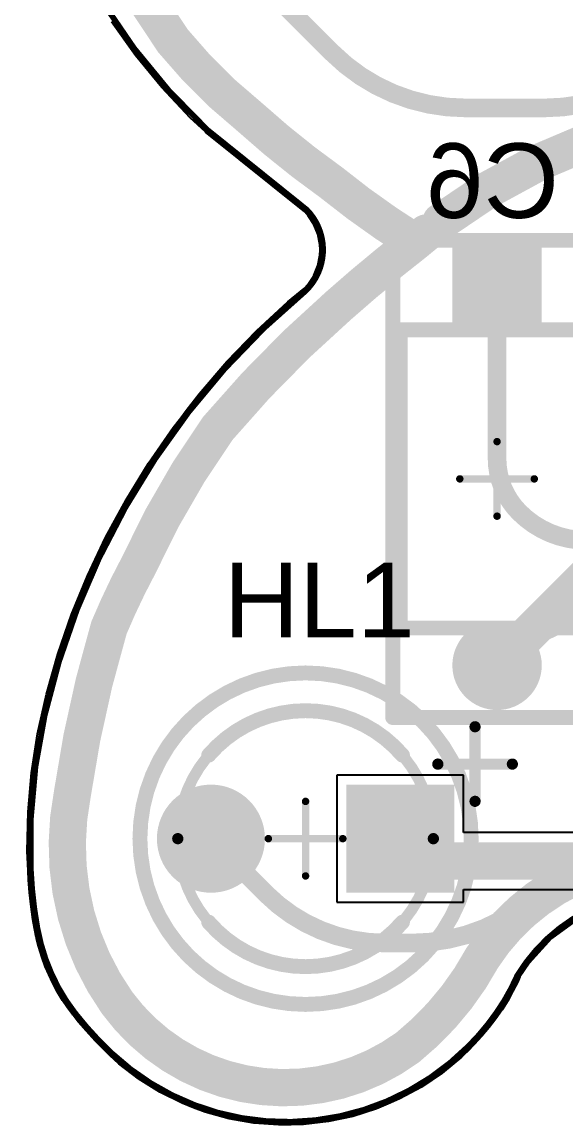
# Model space of a CAD drawing. Header units: inches. Extents: x -26.6 to 26.5, y -26.3 to 21.9.
# Drawn here: x -21.57 to -14.28, y -26.34 to -11.55 of the extents above; entities that cross this region are included whole.
import ezdxf

# ---------------------------------------------------------------- set-up
doc = ezdxf.new("R2010")
doc.units = ezdxf.units.IN
for name, color, linetype in [('Bottom 3D Body', 56, 'Continuous'), ('Bottom Assembly', 56, 'Continuous'), ('Bottom Component Center', 56, 'Continuous'), ('Bottom Courtyard', 56, 'Continuous'), ('Bottom Layer', 5, 'Continuous'), ('Bottom Overlay', 54, 'Continuous'), ('Bottom Solder', 6, 'Continuous'), ('Mechanical 4', 56, 'Continuous'), ('Multi-Layer', 9, 'Continuous'), ('Pad Holes', 156, 'Continuous'), ('Top 3D Body', 56, 'Continuous'), ('Top Component Center', 56, 'Continuous'), ('Top Courtyard', 56, 'Continuous'), ('Top Layer', 1, 'Continuous'), ('Top Overlay', 2, 'Continuous'), ('Top Solder', 216, 'Continuous')]:
    doc.layers.add(name, color=color, linetype=linetype)
doc.styles.add('Arial', font='', dxfattribs={"height": 0.2})
doc.styles.get('Arial').set_extended_font_data('Arial')

# ---------------------------------------------------------------- blocks, each defined once
blk = doc.blocks.new('3___________7')
at = {"layer": 'Bottom Layer'}
blk.add_hatch(color=5, dxfattribs=at).paths.add_polyline_path([(-1.995, 0.726), (-0.545, 0.726), (-0.545, -0.724), (-1.995, -0.724)])
h = blk.add_hatch(color=5, dxfattribs=at)
edge = h.paths.add_edge_path()
edge.add_arc((1.27, 0.001), 0.725, 0, 360)
at = {"layer": 'Bottom Solder'}
blk.add_hatch(color=6, dxfattribs=at).paths.add_polyline_path([(-1.995, 0.726), (-0.545, 0.726), (-0.545, -0.724), (-1.995, -0.724)])
h = blk.add_hatch(color=6, dxfattribs=at)
edge = h.paths.add_edge_path()
edge.add_arc((1.27, 0.001), 0.725, 0, 360)
at = {"layer": 'Multi-Layer'}
blk.add_hatch(color=9, dxfattribs=at).paths.add_polyline_path([(-1.995, 0.726), (-0.545, 0.726), (-0.545, -0.724), (-1.995, -0.724)])
h = blk.add_hatch(color=9, dxfattribs=at)
edge = h.paths.add_edge_path()
edge.add_arc((1.27, 0.001), 0.725, 0, 360)
at = {"layer": 'Pad Holes'}
h = blk.add_hatch(color=7, dxfattribs=at)
edge = h.paths.add_edge_path()
edge.add_arc((-1.27, 0.001), 0.45, 0, 360)
h = blk.add_hatch(color=7, dxfattribs=at)
edge = h.paths.add_edge_path()
edge.add_arc((1.27, 0.001), 0.45, 0, 360)
at = {"layer": 'Top Layer'}
blk.add_hatch(color=1, dxfattribs=at).paths.add_polyline_path([(-1.995, 0.726), (-0.545, 0.726), (-0.545, -0.724), (-1.995, -0.724)])
h = blk.add_hatch(color=1, dxfattribs=at)
edge = h.paths.add_edge_path()
edge.add_arc((1.27, 0.001), 0.725, 0, 360)
at = {"layer": 'Top Solder'}
blk.add_hatch(color=216, dxfattribs=at).paths.add_polyline_path([(-1.995, 0.726), (-0.545, 0.726), (-0.545, -0.724), (-1.995, -0.724)])
h = blk.add_hatch(color=216, dxfattribs=at)
edge = h.paths.add_edge_path()
edge.add_arc((1.27, 0.001), 0.725, 0, 360)
at = {"layer": 'Top 3D Body'}
for points in [[(1.715, 0.001, 0.15, 0.15, 1), (-1.715, 0.001, 0.15, 0.15, 1)], [(-1.753, 0.001, 0.075, 0.075, 1), (-1.677, 0.001, 0.075, 0.075, 1)], [(1.677, 0.001, 0.075, 0.075, 1), (1.753, 0.001, 0.075, 0.075, 1)]]:
    blk.add_lwpolyline(points, format="xyseb", close=True, dxfattribs=at)
at = {"layer": 'Top Component Center'}
for points in [[(0, 0.501, 0.1, 0.1, 0), (0, -0.499, 0.1, 0.1, 0)], [(0.5, 0.001, 0.1, 0.1, 0), (-0.5, 0.001, 0.1, 0.1, 0)]]:
    blk.add_lwpolyline(points, format="xyseb", dxfattribs=at)
for points in [[(-0.025, 0.501, 0.05, 0.05, 1), (0.025, 0.501, 0.05, 0.05, 1)], [(-0.525, 0.001, 0.05, 0.05, 1), (-0.475, 0.001, 0.05, 0.05, 1)], [(0.475, 0.001, 0.05, 0.05, 1), (0.525, 0.001, 0.05, 0.05, 1)], [(-0.025, -0.499, 0.05, 0.05, 1), (0.025, -0.499, 0.05, 0.05, 1)]]:
    blk.add_lwpolyline(points, format="xyseb", close=True, dxfattribs=at)
at = {"layer": 'Top Courtyard'}
for points in [[(-2.223, 0.001, 0.2, 0.2, -1), (2.223, 0.001, 0.2, 0.2, 0)], [(2.223, 0.001, 0.2, 0.2, -1), (-2.223, 0.001, 0.2, 0.2, 0)]]:
    blk.add_lwpolyline(points, format="xyseb", dxfattribs=at)
for points in [[(-2.273, 0.001, 0.1, 0.1, 1), (-2.173, 0.001, 0.1, 0.1, 1)], [(-2.273, 0.001, 0.1, 0.1, 1), (-2.173, 0.001, 0.1, 0.1, 1)], [(2.173, 0.001, 0.1, 0.1, 1), (2.273, 0.001, 0.1, 0.1, 1)], [(2.173, 0.001, 0.1, 0.1, 1), (2.273, 0.001, 0.1, 0.1, 1)]]:
    blk.add_lwpolyline(points, format="xyseb", close=True, dxfattribs=at)
at = {"layer": 'Top Overlay'}
for points in [[(-1.3, 1.121, 0.2, 0.2, -0.458783), (1.3, 1.121, 0.2, 0.2, 0)], [(-2.275, -0.5, 0.15, 0.15, 0), (-2.275, -1.5, 0.15, 0.15, 0)], [(-1.775, -0.999, 0.15, 0.15, 0), (-2.775, -0.999, 0.15, 0.15, 0)], [(1.3, -1.119, 0.2, 0.2, -0.458784), (-1.3, -1.119, 0.2, 0.2, 0)]]:
    blk.add_lwpolyline(points, format="xyseb", dxfattribs=at)
for points in [[(-1.35, 1.121, 0.1, 0.1, 1), (-1.25, 1.121, 0.1, 0.1, 1)], [(1.25, 1.121, 0.1, 0.1, 1), (1.35, 1.121, 0.1, 0.1, 1)], [(-2.312, -0.5, 0.075, 0.075, 1), (-2.237, -0.5, 0.075, 0.075, 1)], [(-2.813, -0.999, 0.075, 0.075, 1), (-2.738, -0.999, 0.075, 0.075, 1)], [(-1.813, -0.999, 0.075, 0.075, 1), (-1.737, -0.999, 0.075, 0.075, 1)], [(-1.35, -1.119, 0.1, 0.1, 1), (-1.25, -1.119, 0.1, 0.1, 1)], [(1.25, -1.119, 0.1, 0.1, 1), (1.35, -1.119, 0.1, 0.1, 1)], [(-2.312, -1.5, 0.075, 0.075, 1), (-2.237, -1.5, 0.075, 0.075, 1)]]:
    blk.add_lwpolyline(points, format="xyseb", close=True, dxfattribs=at)
blk = doc.blocks.new('THT_CAP_B_12')
at = {"layer": 'Bottom Layer'}
blk.add_hatch(color=5, dxfattribs=at).paths.add_polyline_path([(-3.1, 0.6), (-1.9, 0.6), (-1.9, -0.6), (-3.1, -0.6)])
h = blk.add_hatch(color=5, dxfattribs=at)
edge = h.paths.add_edge_path()
edge.add_arc((2.5, 0), 0.6, 0, 360)
at = {"layer": 'Bottom Solder'}
blk.add_hatch(color=6, dxfattribs=at).paths.add_polyline_path([(-3.1, 0.6), (-1.9, 0.6), (-1.9, -0.6), (-3.1, -0.6)])
h = blk.add_hatch(color=6, dxfattribs=at)
edge = h.paths.add_edge_path()
edge.add_arc((2.5, 0), 0.6, 0, 360)
at = {"layer": 'Multi-Layer'}
blk.add_hatch(color=9, dxfattribs=at).paths.add_polyline_path([(-3.1, 0.6), (-1.9, 0.6), (-1.9, -0.6), (-3.1, -0.6)])
h = blk.add_hatch(color=9, dxfattribs=at)
edge = h.paths.add_edge_path()
edge.add_arc((2.5, 0), 0.6, 0, 360)
at = {"layer": 'Pad Holes'}
h = blk.add_hatch(color=7, dxfattribs=at)
edge = h.paths.add_edge_path()
edge.add_arc((-2.5, 0), 0.35, 0, 360)
h = blk.add_hatch(color=7, dxfattribs=at)
edge = h.paths.add_edge_path()
edge.add_arc((2.5, 0), 0.35, 0, 360)
at = {"layer": 'Top Layer'}
blk.add_hatch(color=1, dxfattribs=at).paths.add_polyline_path([(-3.1, 0.6), (-1.9, 0.6), (-1.9, -0.6), (-3.1, -0.6)])
h = blk.add_hatch(color=1, dxfattribs=at)
edge = h.paths.add_edge_path()
edge.add_arc((2.5, 0), 0.6, 0, 360)
at = {"layer": 'Top Solder'}
blk.add_hatch(color=216, dxfattribs=at).paths.add_polyline_path([(-3.1, 0.6), (-1.9, 0.6), (-1.9, -0.6), (-3.1, -0.6)])
h = blk.add_hatch(color=216, dxfattribs=at)
edge = h.paths.add_edge_path()
edge.add_arc((2.5, 0), 0.6, 0, 360)
at = {"layer": 'Bottom 3D Body'}
for points in [[(-2, -1.3, 0.2, 0.2, 0), (-2, 1.3, 0.2, 0.2, 0)], [(2, 1.3, 0.2, 0.2, 0), (-2, 1.3, 0.2, 0.2, 0)], [(2, -1.3, 0.2, 0.2, 0), (2, 1.3, 0.2, 0.2, 0)], [(2, -1.3, 0.2, 0.2, 0), (-2, -1.3, 0.2, 0.2, 0)]]:
    blk.add_lwpolyline(points, format="xyseb", dxfattribs=at)
for points in [[(-2.05, 1.3, 0.1, 0.1, 1), (-1.95, 1.3, 0.1, 0.1, 1)], [(-2.05, 1.3, 0.1, 0.1, 1), (-1.95, 1.3, 0.1, 0.1, 1)], [(1.95, 1.3, 0.1, 0.1, 1), (2.05, 1.3, 0.1, 0.1, 1)], [(1.95, 1.3, 0.1, 0.1, 1), (2.05, 1.3, 0.1, 0.1, 1)], [(-2.05, -1.3, 0.1, 0.1, 1), (-1.95, -1.3, 0.1, 0.1, 1)], [(-2.05, -1.3, 0.1, 0.1, 1), (-1.95, -1.3, 0.1, 0.1, 1)], [(1.95, -1.3, 0.1, 0.1, 1), (2.05, -1.3, 0.1, 0.1, 1)], [(1.95, -1.3, 0.1, 0.1, 1), (2.05, -1.3, 0.1, 0.1, 1)]]:
    blk.add_lwpolyline(points, format="xyseb", close=True, dxfattribs=at)
at = {"layer": 'Bottom Assembly'}
for points in [[(-3.2, -1.4, 0.2, 0.2, 0), (-3.2, 1.4, 0.2, 0.2, 0)], [(3.2, 1.4, 0.2, 0.2, 0), (-3.2, 1.4, 0.2, 0.2, 0)], [(3.2, -1.4, 0.2, 0.2, 0), (3.2, 1.4, 0.2, 0.2, 0)], [(3.2, -1.4, 0.2, 0.2, 0), (-3.2, -1.4, 0.2, 0.2, 0)]]:
    blk.add_lwpolyline(points, format="xyseb", dxfattribs=at)
for points in [[(-3.25, 1.4, 0.1, 0.1, 1), (-3.15, 1.4, 0.1, 0.1, 1)], [(-3.25, 1.4, 0.1, 0.1, 1), (-3.15, 1.4, 0.1, 0.1, 1)], [(3.15, 1.4, 0.1, 0.1, 1), (3.25, 1.4, 0.1, 0.1, 1)], [(3.15, 1.4, 0.1, 0.1, 1), (3.25, 1.4, 0.1, 0.1, 1)], [(-3.25, -1.4, 0.1, 0.1, 1), (-3.15, -1.4, 0.1, 0.1, 1)], [(-3.25, -1.4, 0.1, 0.1, 1), (-3.15, -1.4, 0.1, 0.1, 1)], [(3.15, -1.4, 0.1, 0.1, 1), (3.25, -1.4, 0.1, 0.1, 1)], [(3.15, -1.4, 0.1, 0.1, 1), (3.25, -1.4, 0.1, 0.1, 1)]]:
    blk.add_lwpolyline(points, format="xyseb", close=True, dxfattribs=at)
at = {"layer": 'Bottom Component Center'}
for points in [[(0, -0.5, 0.1, 0.1, 0), (0, 0.5, 0.1, 0.1, 0)], [(0.5, 0, 0.1, 0.1, 0), (-0.5, 0, 0.1, 0.1, 0)]]:
    blk.add_lwpolyline(points, format="xyseb", dxfattribs=at)
for points in [[(-0.025, 0.5, 0.05, 0.05, 1), (0.025, 0.5, 0.05, 0.05, 1)], [(-0.525, 0, 0.05, 0.05, 1), (-0.475, 0, 0.05, 0.05, 1)], [(0.475, 0, 0.05, 0.05, 1), (0.525, 0, 0.05, 0.05, 1)], [(-0.025, -0.5, 0.05, 0.05, 1), (0.025, -0.5, 0.05, 0.05, 1)]]:
    blk.add_lwpolyline(points, format="xyseb", close=True, dxfattribs=at)
at = {"layer": 'Bottom Courtyard'}
for points in [[(-3.2, -1.4, 0.2, 0.2, 0), (-3.2, 1.4, 0.2, 0.2, 0)], [(3.2, 1.4, 0.2, 0.2, 0), (-3.2, 1.4, 0.2, 0.2, 0)], [(3.2, -1.4, 0.2, 0.2, 0), (3.2, 1.4, 0.2, 0.2, 0)], [(3.2, -1.4, 0.2, 0.2, 0), (-3.2, -1.4, 0.2, 0.2, 0)]]:
    blk.add_lwpolyline(points, format="xyseb", dxfattribs=at)
for points in [[(-3.25, 1.4, 0.1, 0.1, 1), (-3.15, 1.4, 0.1, 0.1, 1)], [(-3.25, 1.4, 0.1, 0.1, 1), (-3.15, 1.4, 0.1, 0.1, 1)], [(3.15, 1.4, 0.1, 0.1, 1), (3.25, 1.4, 0.1, 0.1, 1)], [(3.15, 1.4, 0.1, 0.1, 1), (3.25, 1.4, 0.1, 0.1, 1)], [(-3.25, -1.4, 0.1, 0.1, 1), (-3.15, -1.4, 0.1, 0.1, 1)], [(-3.25, -1.4, 0.1, 0.1, 1), (-3.15, -1.4, 0.1, 0.1, 1)], [(3.15, -1.4, 0.1, 0.1, 1), (3.25, -1.4, 0.1, 0.1, 1)], [(3.15, -1.4, 0.1, 0.1, 1), (3.25, -1.4, 0.1, 0.1, 1)]]:
    blk.add_lwpolyline(points, format="xyseb", close=True, dxfattribs=at)
at = {"layer": 'Bottom Overlay'}
for points in [[(2, 1.3, 0.2, 0.2, 0), (-2, 1.3, 0.2, 0.2, 0)], [(-2, 0.975, 0.2, 0.2, 0), (-2, 1.3, 0.2, 0.2, 0)], [(2, 0.975, 0.2, 0.2, 0), (2, 1.3, 0.2, 0.2, 0)], [(-2, -1.3, 0.2, 0.2, 0), (-2, -0.975, 0.2, 0.2, 0)], [(2, -1.3, 0.2, 0.2, 0), (2, -0.975, 0.2, 0.2, 0)], [(2, -1.3, 0.2, 0.2, 0), (-2, -1.3, 0.2, 0.2, 0)]]:
    blk.add_lwpolyline(points, format="xyseb", dxfattribs=at)
for points in [[(-2.05, 1.3, 0.1, 0.1, 1), (-1.95, 1.3, 0.1, 0.1, 1)], [(-2.05, 1.3, 0.1, 0.1, 1), (-1.95, 1.3, 0.1, 0.1, 1)], [(1.95, 1.3, 0.1, 0.1, 1), (2.05, 1.3, 0.1, 0.1, 1)], [(1.95, 1.3, 0.1, 0.1, 1), (2.05, 1.3, 0.1, 0.1, 1)], [(-2.05, 0.975, 0.1, 0.1, 1), (-1.95, 0.975, 0.1, 0.1, 1)], [(1.95, 0.975, 0.1, 0.1, 1), (2.05, 0.975, 0.1, 0.1, 1)], [(-2.05, -0.975, 0.1, 0.1, 1), (-1.95, -0.975, 0.1, 0.1, 1)], [(1.95, -0.975, 0.1, 0.1, 1), (2.05, -0.975, 0.1, 0.1, 1)], [(-2.05, -1.3, 0.1, 0.1, 1), (-1.95, -1.3, 0.1, 0.1, 1)], [(-2.05, -1.3, 0.1, 0.1, 1), (-1.95, -1.3, 0.1, 0.1, 1)], [(1.95, -1.3, 0.1, 0.1, 1), (2.05, -1.3, 0.1, 0.1, 1)], [(1.95, -1.3, 0.1, 0.1, 1), (2.05, -1.3, 0.1, 0.1, 1)]]:
    blk.add_lwpolyline(points, format="xyseb", close=True, dxfattribs=at)

msp = doc.modelspace()

# ---------------------------------------------------------------- linework, layer by layer
at = {"layer": 'Bottom Layer'}
for p, q in [((-20.051, -11.998), (-20.375, -11.546)), ((-19.698, -12.427), (-20.051, -11.998)), ((-19.318, -12.832), (-19.698, -12.427)), ((-19.115, -13.021), (-19.318, -12.832)), ((-19.113, -13.023), (-19.115, -13.021)), ((-19.115, -13.021), (-19.115, -13.021)), ((-17.78, -14.094), (-19.113, -13.023)), ((-17.734, -14.146), (-17.78, -14.094)), ((-17.657, -14.264), (-17.734, -14.146)), ((-17.604, -14.394), (-17.657, -14.264)), ((-17.577, -14.532), (-17.604, -14.394)), ((-17.573, -14.602), (-17.577, -14.532)), ((-17.577, -14.674), (-17.573, -14.602)), ((-17.605, -14.815), (-17.577, -14.674)), ((-17.661, -14.948), (-17.605, -14.815)), ((-17.79, -15.12), (-17.741, -15.067)), ((-17.741, -15.067), (-17.661, -14.948)), ((-18.01, -15.302), (-17.79, -15.12)), ((-18.428, -15.69), (-18.01, -15.302)), ((-18.825, -16.101), (-18.428, -15.69)), ((-19.198, -16.532), (-18.825, -16.101)), ((-19.372, -16.758), (-19.198, -16.532)), ((-19.549, -16.987), (-19.446, -16.854)), ((-19.446, -16.854), (-19.372, -16.758)), ((-19.372, -16.758), (-19.372, -16.758)), ((-19.877, -17.462), (-19.549, -16.987)), ((-20.179, -17.954), (-19.877, -17.462)), ((-20.454, -18.462), (-20.179, -17.954)), ((-20.698, -18.976), (-20.454, -18.462)), ((-20.91, -19.495), (-20.698, -18.976)), ((-21.093, -20.025), (-20.91, -19.495)), ((-21.247, -20.564), (-21.093, -20.025)), ((-21.309, -20.838), (-21.247, -20.564)), ((-21.335, -20.954), (-21.309, -20.838)), ((-21.309, -20.838), (-21.309, -20.838)), ((-21.309, -20.838), (-21.309, -20.838)), ((-21.367, -21.095), (-21.335, -20.954)), ((-21.449, -21.615), (-21.367, -21.095)), ((-21.495, -22.14), (-21.449, -21.615)), ((-15.65, -21.65), (-17.35, -21.65)), ((-17.35, -21.65), (-17.35, -23.35)), ((-15.65, -22.418), (-15.65, -21.65)), ((-21.507, -22.666), (-21.495, -22.14)), ((-12.846, -22.418), (-15.65, -22.418)), ((-21.495, -22.929), (-21.507, -22.666)), ((-21.495, -22.93), (-21.495, -22.929)), ((-21.495, -22.929), (-21.495, -22.929)), ((-21.488, -23.054), (-21.495, -22.93)), ((-21.475, -23.222), (-21.488, -23.054)), ((-21.453, -23.415), (-21.475, -23.222)), ((-15.65, -23.35), (-15.65, -23.182)), ((-15.65, -23.182), (-13.398, -23.182)), ((-17.35, -23.35), (-15.65, -23.35)), ((-21.428, -23.586), (-21.453, -23.415)), ((-21.407, -23.704), (-21.428, -23.586)), ((-14.108, -23.577), (-14.468, -23.84)), ((-21.384, -23.822), (-21.407, -23.704)), ((-21.407, -23.704), (-21.407, -23.704)), ((-21.355, -23.941), (-21.384, -23.822)), ((-21.307, -24.096), (-21.355, -23.941)), ((-14.468, -23.84), (-14.769, -24.168)), ((-21.263, -24.214), (-21.307, -24.096)), ((-21.217, -24.322), (-21.263, -24.214)), ((-14.769, -24.168), (-14.894, -24.353)), ((-21.168, -24.428), (-21.217, -24.322)), ((-21.217, -24.322), (-21.217, -24.322)), ((-14.894, -24.353), (-14.923, -24.419)), ((-21.112, -24.536), (-21.168, -24.428)), ((-21.031, -24.671), (-21.112, -24.536)), ((-14.987, -24.547), (-15.057, -24.673)), ((-14.923, -24.419), (-14.987, -24.547)), ((-20.965, -24.767), (-21.031, -24.671)), ((-15.057, -24.673), (-15.133, -24.795)), ((-20.892, -24.864), (-20.965, -24.767)), ((-15.133, -24.795), (-15.217, -24.915)), ((-20.892, -24.865), (-20.892, -24.864)), ((-20.891, -24.865), (-20.892, -24.865)), ((-20.816, -24.96), (-20.891, -24.865)), ((-20.716, -25.077), (-20.816, -24.96)), ((-15.217, -24.915), (-15.308, -25.034)), ((-20.592, -25.213), (-20.716, -25.077)), ((-15.308, -25.034), (-15.404, -25.148)), ((-20.487, -25.319), (-20.592, -25.213)), ((-15.505, -25.258), (-15.558, -25.311)), ((-15.404, -25.148), (-15.505, -25.258)), ((-20.396, -25.406), (-20.487, -25.319)), ((-20.274, -25.52), (-20.396, -25.406)), ((-20.396, -25.406), (-20.396, -25.406)), ((-15.677, -25.43), (-15.935, -25.643)), ((-15.558, -25.312), (-15.677, -25.43)), ((-15.558, -25.311), (-15.558, -25.312)), ((-15.558, -25.312), (-15.558, -25.312)), ((-20.01, -25.723), (-20.274, -25.52)), ((-19.727, -25.9), (-20.01, -25.723)), ((-15.935, -25.643), (-16.213, -25.831)), ((-16.213, -25.831), (-16.508, -25.991)), ((-19.428, -26.048), (-19.727, -25.9)), ((-16.508, -25.991), (-16.662, -26.057)), ((-19.273, -26.108), (-19.428, -26.048)), ((-19.272, -26.108), (-19.273, -26.108)), ((-19.116, -26.168), (-19.272, -26.108)), ((-18.794, -26.256), (-19.116, -26.168)), ((-16.817, -26.123), (-17.136, -26.224)), ((-16.662, -26.057), (-16.817, -26.123)), ((-16.662, -26.057), (-16.662, -26.057)), ((-18.464, -26.314), (-18.794, -26.256)), ((-18.131, -26.339), (-18.464, -26.314)), ((-17.464, -26.294), (-17.796, -26.333)), ((-17.136, -26.224), (-17.464, -26.294)), ((-17.964, -26.336), (-18.131, -26.339)), ((-17.796, -26.333), (-17.964, -26.336))]:
    msp.add_line(p, q, dxfattribs=at)
for points in [[(-15.2, -20.175, 0.5, 0.5, 0), (-10.5, -15.475, 0.5, 0.5, 0)], [(-16.5, -22.5, 0.5, 0.5, 0), (-16.025, -22.8, 0.5, 0.5, 0)], [(-16.025, -22.8, 0.5, 0.5, 0), (-11.697, -22.8, 0.5, 0.5, 0)]]:
    msp.add_lwpolyline(points, format="xyseb", dxfattribs=at)
for points in [[(-15.325, -20.175, 0.25, 0.25, 1), (-15.075, -20.175, 0.25, 0.25, 1)], [(-16.625, -22.5, 0.25, 0.25, 1), (-16.375, -22.5, 0.25, 0.25, 1)], [(-16.15, -22.8, 0.25, 0.25, 1), (-15.9, -22.8, 0.25, 0.25, 1)], [(-16.15, -22.8, 0.25, 0.25, 1), (-15.9, -22.8, 0.25, 0.25, 1)]]:
    msp.add_lwpolyline(points, format="xyseb", close=True, dxfattribs=at)
at = {"layer": 'Mechanical 4'}
for points in [[(-19.089, -12.993, 0.0767, 0.0767, -0.066356), (-20.488, -11.29, 0.0767, 0.0767, 0)], [(-19.089, -12.993, 0.0767, 0.0767, 0), (-17.754, -14.065, 0.0767, 0.0767, 0)], [(-17.754, -14.065, 0.0767, 0.0767, -0.414214), (-17.764, -15.149, 0.0767, 0.0767, 0)], [(-19.342, -16.782, 0.0767, 0.0767, -0.055376), (-17.764, -15.149, 0.0767, 0.0767, 0)], [(-20.542, -18.739, 0.0767, 0.0767, -0.053642), (-19.342, -16.782, 0.0767, 0.0767, 0)], [(-21.271, -20.847, 0.0767, 0.0767, -0.055217), (-20.542, -18.739, 0.0767, 0.0767, 0)], [(-21.456, -22.928, 0.0767, 0.0767, -0.067032), (-21.271, -20.847, 0.0767, 0.0767, 0)], [(-21.369, -23.697, 0.0767, 0.0767, -0.033561), (-21.456, -22.928, 0.0767, 0.0767, 0)], [(-14.928, -24.335, 0.0767, 0.0767, -0.414214), (-11.75, -23.556, 0.0767, 0.0767, 0)], [(-21.182, -24.307, 0.0767, 0.0767, -0.059554), (-21.369, -23.697, 0.0767, 0.0767, 0)], [(-20.862, -24.841, 0.0767, 0.0767, -0.061668), (-21.182, -24.307, 0.0767, 0.0767, 0)], [(-14.928, -24.335, 0.0767, 0.0767, -0.049413), (-15.206, -24.831, 0.0767, 0.0767, 0)], [(-20.37, -25.378, 0.0767, 0.0767, -0.038787), (-20.862, -24.841, 0.0767, 0.0767, 0)], [(-15.206, -24.831, 0.0767, 0.0767, -0.04423), (-15.585, -25.284, 0.0767, 0.0767, 0)], [(-15.585, -25.284, 0.0767, 0.0767, -0.095918), (-16.677, -26.021, 0.0767, 0.0767, 0)], [(-19.259, -26.072, 0.0767, 0.0767, -0.097158), (-20.37, -25.378, 0.0767, 0.0767, 0)], [(-16.677, -26.021, 0.0767, 0.0767, -0.096053), (-17.965, -26.297, 0.0767, 0.0767, 0)], [(-17.965, -26.297, 0.0767, 0.0767, -0.096342), (-19.259, -26.072, 0.0767, 0.0767, 0)]]:
    msp.add_lwpolyline(points, format="xyseb", dxfattribs=at)
for points in [[(-19.108, -12.993, 0.0383, 0.0383, 1), (-19.069, -12.993, 0.0383, 0.0383, 1)], [(-19.108, -12.993, 0.0383, 0.0383, 1), (-19.069, -12.993, 0.0383, 0.0383, 1)], [(-17.774, -14.065, 0.0383, 0.0383, 1), (-17.735, -14.065, 0.0383, 0.0383, 1)], [(-17.774, -14.065, 0.0383, 0.0383, 1), (-17.735, -14.065, 0.0383, 0.0383, 1)], [(-17.783, -15.149, 0.0383, 0.0383, 1), (-17.745, -15.149, 0.0383, 0.0383, 1)], [(-17.783, -15.149, 0.0383, 0.0383, 1), (-17.745, -15.149, 0.0383, 0.0383, 1)], [(-19.361, -16.782, 0.0383, 0.0383, 1), (-19.323, -16.782, 0.0383, 0.0383, 1)], [(-19.361, -16.782, 0.0383, 0.0383, 1), (-19.323, -16.782, 0.0383, 0.0383, 1)], [(-20.562, -18.739, 0.0383, 0.0383, 1), (-20.523, -18.739, 0.0383, 0.0383, 1)], [(-20.562, -18.739, 0.0383, 0.0383, 1), (-20.523, -18.739, 0.0383, 0.0383, 1)], [(-21.29, -20.847, 0.0383, 0.0383, 1), (-21.252, -20.847, 0.0383, 0.0383, 1)], [(-21.29, -20.847, 0.0383, 0.0383, 1), (-21.252, -20.847, 0.0383, 0.0383, 1)], [(-21.475, -22.928, 0.0383, 0.0383, 1), (-21.437, -22.928, 0.0383, 0.0383, 1)], [(-21.475, -22.928, 0.0383, 0.0383, 1), (-21.437, -22.928, 0.0383, 0.0383, 1)], [(-21.388, -23.697, 0.0383, 0.0383, 1), (-21.35, -23.697, 0.0383, 0.0383, 1)], [(-21.388, -23.697, 0.0383, 0.0383, 1), (-21.35, -23.697, 0.0383, 0.0383, 1)], [(-21.201, -24.307, 0.0383, 0.0383, 1), (-21.163, -24.307, 0.0383, 0.0383, 1)], [(-21.201, -24.307, 0.0383, 0.0383, 1), (-21.163, -24.307, 0.0383, 0.0383, 1)], [(-14.948, -24.335, 0.0383, 0.0383, 1), (-14.909, -24.335, 0.0383, 0.0383, 1)], [(-14.948, -24.335, 0.0383, 0.0383, 1), (-14.909, -24.335, 0.0383, 0.0383, 1)], [(-20.881, -24.841, 0.0383, 0.0383, 1), (-20.842, -24.841, 0.0383, 0.0383, 1)], [(-20.881, -24.841, 0.0383, 0.0383, 1), (-20.842, -24.841, 0.0383, 0.0383, 1)], [(-15.225, -24.831, 0.0383, 0.0383, 1), (-15.187, -24.831, 0.0383, 0.0383, 1)], [(-15.225, -24.831, 0.0383, 0.0383, 1), (-15.187, -24.831, 0.0383, 0.0383, 1)], [(-15.605, -25.284, 0.0383, 0.0383, 1), (-15.566, -25.284, 0.0383, 0.0383, 1)], [(-15.605, -25.284, 0.0383, 0.0383, 1), (-15.566, -25.284, 0.0383, 0.0383, 1)], [(-20.389, -25.378, 0.0383, 0.0383, 1), (-20.351, -25.378, 0.0383, 0.0383, 1)], [(-20.389, -25.378, 0.0383, 0.0383, 1), (-20.351, -25.378, 0.0383, 0.0383, 1)], [(-16.696, -26.021, 0.0383, 0.0383, 1), (-16.658, -26.021, 0.0383, 0.0383, 1)], [(-16.696, -26.021, 0.0383, 0.0383, 1), (-16.658, -26.021, 0.0383, 0.0383, 1)], [(-19.278, -26.072, 0.0383, 0.0383, 1), (-19.24, -26.072, 0.0383, 0.0383, 1)], [(-19.278, -26.072, 0.0383, 0.0383, 1), (-19.24, -26.072, 0.0383, 0.0383, 1)], [(-17.984, -26.297, 0.0383, 0.0383, 1), (-17.946, -26.297, 0.0383, 0.0383, 1)], [(-17.984, -26.297, 0.0383, 0.0383, 1), (-17.946, -26.297, 0.0383, 0.0383, 1)]]:
    msp.add_lwpolyline(points, format="xyseb", close=True, dxfattribs=at)
at = {"layer": 'Top Layer'}
for p, q in [((-20.051, -11.998), (-20.375, -11.546)), ((-19.698, -12.427), (-20.051, -11.998)), ((-19.318, -12.832), (-19.698, -12.427)), ((-19.115, -13.021), (-19.318, -12.832)), ((-19.113, -13.023), (-19.115, -13.021)), ((-19.115, -13.021), (-19.115, -13.021)), ((-17.78, -14.094), (-19.113, -13.023)), ((-17.734, -14.146), (-17.78, -14.094)), ((-17.657, -14.264), (-17.734, -14.146)), ((-17.604, -14.394), (-17.657, -14.264)), ((-17.577, -14.532), (-17.604, -14.394)), ((-17.573, -14.602), (-17.577, -14.532)), ((-17.577, -14.674), (-17.573, -14.602)), ((-17.605, -14.815), (-17.577, -14.674)), ((-17.661, -14.948), (-17.605, -14.815)), ((-17.79, -15.12), (-17.741, -15.067)), ((-17.741, -15.067), (-17.661, -14.948)), ((-18.01, -15.302), (-17.79, -15.12)), ((-18.428, -15.69), (-18.01, -15.302)), ((-18.825, -16.101), (-18.428, -15.69)), ((-19.198, -16.532), (-18.825, -16.101)), ((-19.372, -16.758), (-19.198, -16.532)), ((-19.549, -16.987), (-19.446, -16.854)), ((-19.446, -16.854), (-19.372, -16.758)), ((-19.372, -16.758), (-19.372, -16.758)), ((-19.877, -17.462), (-19.549, -16.987)), ((-20.179, -17.954), (-19.877, -17.462)), ((-20.454, -18.462), (-20.179, -17.954)), ((-20.698, -18.976), (-20.454, -18.462)), ((-20.91, -19.495), (-20.698, -18.976)), ((-21.093, -20.025), (-20.91, -19.495)), ((-21.247, -20.564), (-21.093, -20.025)), ((-21.309, -20.838), (-21.247, -20.564)), ((-21.335, -20.954), (-21.309, -20.838)), ((-21.309, -20.838), (-21.309, -20.838)), ((-21.309, -20.838), (-21.309, -20.838)), ((-21.367, -21.095), (-21.335, -20.954)), ((-21.449, -21.615), (-21.367, -21.095)), ((-21.495, -22.14), (-21.449, -21.615)), ((-21.507, -22.666), (-21.495, -22.14)), ((-21.495, -22.929), (-21.507, -22.666)), ((-21.495, -22.93), (-21.495, -22.929)), ((-21.495, -22.929), (-21.495, -22.929)), ((-21.488, -23.054), (-21.495, -22.93)), ((-21.475, -23.222), (-21.488, -23.054)), ((-21.453, -23.415), (-21.475, -23.222)), ((-21.428, -23.586), (-21.453, -23.415)), ((-21.407, -23.704), (-21.428, -23.586)), ((-14.108, -23.577), (-14.468, -23.84)), ((-21.384, -23.822), (-21.407, -23.704)), ((-21.407, -23.704), (-21.407, -23.704)), ((-21.355, -23.941), (-21.384, -23.822)), ((-21.307, -24.096), (-21.355, -23.941)), ((-14.468, -23.84), (-14.769, -24.168)), ((-21.263, -24.214), (-21.307, -24.096)), ((-21.217, -24.322), (-21.263, -24.214)), ((-14.769, -24.168), (-14.894, -24.353)), ((-21.168, -24.428), (-21.217, -24.322)), ((-21.217, -24.322), (-21.217, -24.322)), ((-14.894, -24.353), (-14.923, -24.419)), ((-21.112, -24.536), (-21.168, -24.428)), ((-21.031, -24.671), (-21.112, -24.536)), ((-14.987, -24.547), (-15.057, -24.673)), ((-14.923, -24.419), (-14.987, -24.547)), ((-20.965, -24.767), (-21.031, -24.671)), ((-15.057, -24.673), (-15.133, -24.795)), ((-20.892, -24.864), (-20.965, -24.767)), ((-15.133, -24.795), (-15.217, -24.915)), ((-20.892, -24.865), (-20.892, -24.864)), ((-20.891, -24.865), (-20.892, -24.865)), ((-20.816, -24.96), (-20.891, -24.865)), ((-20.716, -25.077), (-20.816, -24.96)), ((-15.217, -24.915), (-15.308, -25.034)), ((-20.592, -25.213), (-20.716, -25.077)), ((-15.308, -25.034), (-15.404, -25.148)), ((-20.487, -25.319), (-20.592, -25.213)), ((-15.505, -25.258), (-15.558, -25.311)), ((-15.404, -25.148), (-15.505, -25.258)), ((-20.396, -25.406), (-20.487, -25.319)), ((-20.274, -25.52), (-20.396, -25.406)), ((-20.396, -25.406), (-20.396, -25.406)), ((-15.677, -25.43), (-15.935, -25.643)), ((-15.558, -25.312), (-15.677, -25.43)), ((-15.558, -25.311), (-15.558, -25.312)), ((-15.558, -25.312), (-15.558, -25.312)), ((-20.01, -25.723), (-20.274, -25.52)), ((-19.727, -25.9), (-20.01, -25.723)), ((-15.935, -25.643), (-16.213, -25.831)), ((-16.213, -25.831), (-16.508, -25.991)), ((-19.428, -26.048), (-19.727, -25.9)), ((-16.508, -25.991), (-16.662, -26.057)), ((-19.273, -26.108), (-19.428, -26.048)), ((-19.272, -26.108), (-19.273, -26.108)), ((-19.116, -26.168), (-19.272, -26.108)), ((-18.794, -26.256), (-19.116, -26.168)), ((-16.817, -26.123), (-17.136, -26.224)), ((-16.662, -26.057), (-16.817, -26.123)), ((-16.662, -26.057), (-16.662, -26.057)), ((-18.464, -26.314), (-18.794, -26.256)), ((-18.131, -26.339), (-18.464, -26.314)), ((-17.464, -26.294), (-17.796, -26.333)), ((-17.136, -26.224), (-17.464, -26.294)), ((-17.964, -26.336), (-18.131, -26.339)), ((-17.796, -26.333), (-17.964, -26.336))]:
    msp.add_line(p, q, dxfattribs=at)
for points in [[(-19.282, -10.091, 0.25, 0.25, 0), (-17.417, -11.956, 0.25, 0.25, 0)], [(-15.621, -12.7, 0.25, 0.25, -0.198912), (-17.417, -11.956, 0.25, 0.25, 0)], [(-12.768, -11.956, 0.25, 0.25, -0.198912), (-14.564, -12.7, 0.25, 0.25, 0)], [(-15.621, -12.7, 0.25, 0.25, 0), (-14.564, -12.7, 0.25, 0.25, 0)], [(-15.2, -17.401, 0.25, 0.25, 0), (-15.2, -15.175, 0.25, 0.25, 0)], [(-14.9, -18.125, 0.25, 0.25, -0.198912), (-15.2, -17.401, 0.25, 0.25, 0)], [(-13.995, -18.5, 0.25, 0.25, -0.198912), (-14.9, -18.125, 0.25, 0.25, 0)], [(-15.2, -20.175, 0.254, 0.254, -0.198912), (-13.45, -19.45, 0.254, 0.254, 0)], [(-15.2, -20.175, 0.254, 0.254, 0), (-15.126, -20.175, 0.254, 0.254, 0)], [(-14.556, -23.156, 0.25, 0.25, 0), (-13.388, -21.988, 0.25, 0.25, 0)], [(-19.04, -22.5, 0.25, 0.25, 0), (-18.305, -23.235, 0.25, 0.25, 0)], [(-14.556, -23.156, 0.25, 0.25, -0.198912), (-16.352, -23.9, 0.25, 0.25, 0)], [(-16.7, -23.9, 0.25, 0.25, -0.198912), (-18.305, -23.235, 0.25, 0.25, 0)], [(-16.7, -23.9, 0.25, 0.25, 0), (-16.352, -23.9, 0.25, 0.25, 0)]]:
    msp.add_lwpolyline(points, format="xyseb", dxfattribs=at)
for points in [[(-17.479, -11.956, 0.125, 0.125, 1), (-17.354, -11.956, 0.125, 0.125, 1)], [(-17.479, -11.956, 0.125, 0.125, 1), (-17.354, -11.956, 0.125, 0.125, 1)], [(-15.683, -12.7, 0.125, 0.125, 1), (-15.558, -12.7, 0.125, 0.125, 1)], [(-15.683, -12.7, 0.125, 0.125, 1), (-15.558, -12.7, 0.125, 0.125, 1)], [(-14.626, -12.7, 0.125, 0.125, 1), (-14.501, -12.7, 0.125, 0.125, 1)], [(-14.626, -12.7, 0.125, 0.125, 1), (-14.501, -12.7, 0.125, 0.125, 1)], [(-15.262, -15.175, 0.125, 0.125, 1), (-15.138, -15.175, 0.125, 0.125, 1)], [(-15.262, -17.401, 0.125, 0.125, 1), (-15.138, -17.401, 0.125, 0.125, 1)], [(-15.262, -17.401, 0.125, 0.125, 1), (-15.138, -17.401, 0.125, 0.125, 1)], [(-14.962, -18.125, 0.125, 0.125, 1), (-14.838, -18.125, 0.125, 0.125, 1)], [(-14.962, -18.125, 0.125, 0.125, 1), (-14.838, -18.125, 0.125, 0.125, 1)], [(-15.264, -20.175, 0.127, 0.127, 1), (-15.137, -20.175, 0.127, 0.127, 1)], [(-15.264, -20.175, 0.127, 0.127, 1), (-15.137, -20.175, 0.127, 0.127, 1)], [(-15.19, -20.175, 0.127, 0.127, 1), (-15.063, -20.175, 0.127, 0.127, 1)], [(-19.102, -22.5, 0.125, 0.125, 1), (-18.978, -22.5, 0.125, 0.125, 1)], [(-14.619, -23.156, 0.125, 0.125, 1), (-14.494, -23.156, 0.125, 0.125, 1)], [(-14.619, -23.156, 0.125, 0.125, 1), (-14.494, -23.156, 0.125, 0.125, 1)], [(-18.367, -23.235, 0.125, 0.125, 1), (-18.242, -23.235, 0.125, 0.125, 1)], [(-18.367, -23.235, 0.125, 0.125, 1), (-18.242, -23.235, 0.125, 0.125, 1)], [(-16.762, -23.9, 0.125, 0.125, 1), (-16.638, -23.9, 0.125, 0.125, 1)], [(-16.762, -23.9, 0.125, 0.125, 1), (-16.638, -23.9, 0.125, 0.125, 1)], [(-16.415, -23.9, 0.125, 0.125, 1), (-16.29, -23.9, 0.125, 0.125, 1)], [(-16.415, -23.9, 0.125, 0.125, 1), (-16.29, -23.9, 0.125, 0.125, 1)]]:
    msp.add_lwpolyline(points, format="xyseb", close=True, dxfattribs=at)
at = {"layer": 'Top Overlay'}
for points in [[(-19.55, -11.8, 0.5, 0.5, -0.144608), (-21.325, -6.875, 0.5, 0.5, 0)], [(-18.518, -12.823, 0.5, 0.5, -0.053022), (-19.55, -11.8, 0.5, 0.5, 0)], [(-15.953, -14.225, 0.5, 0.5, -0.195183), (-10.24, -12.724, 0.5, 0.5, 0)], [(-17.425, -13.7, 0.5, 0.5, -0.029562), (-18.518, -12.823, 0.5, 0.5, 0)], [(-16.3, -14.5, 0.5, 0.5, -0.031549), (-17.425, -13.7, 0.5, 0.5, 0)], [(-16.3, -14.5, 0.5, 0.5, -0.006173), (-16.15, -14.377, 0.5, 0.5, 0)], [(-17.325, -15.35, 0.5, 0.5, -0.016944), (-16.3, -14.5, 0.5, 0.5, 0)], [(-18.95, -17, 0.5, 0.5, -0.038226), (-17.325, -15.35, 0.5, 0.5, 0)], [(-20.013, -18.84, 0.5, 0.5, -0.047378), (-18.95, -17, 0.5, 0.5, 0)], [(-20.408, -19.671, 0.5, 0.5, -0.024066), (-20.013, -18.84, 0.5, 0.5, 0)], [(-20.9, -21.9, 0.5, 0.5, -0.036662), (-20.408, -19.671, 0.5, 0.5, 0)], [(-20.3, -24.7, 0.5, 0.5, -0.205257), (-20.9, -21.9, 0.5, 0.5, 0)], [(-15.4, -24.1, 0.5, 0.5, -0.414214), (-11.3, -23.2, 0.5, 0.5, 0)], [(-15.4, -24.1, 0.5, 0.5, -0.09902), (-16.4, -25.3, 0.5, 0.5, 0)], [(-16.4, -25.3, 0.5, 0.5, -0.414214), (-20.3, -24.7, 0.5, 0.5, 0)]]:
    msp.add_lwpolyline(points, format="xyseb", dxfattribs=at)
for points in [[(-19.675, -11.8, 0.25, 0.25, 1), (-19.425, -11.8, 0.25, 0.25, 1)], [(-19.675, -11.8, 0.25, 0.25, 1), (-19.425, -11.8, 0.25, 0.25, 1)], [(-18.643, -12.823, 0.25, 0.25, 1), (-18.393, -12.823, 0.25, 0.25, 1)], [(-18.643, -12.823, 0.25, 0.25, 1), (-18.393, -12.823, 0.25, 0.25, 1)], [(-17.55, -13.7, 0.25, 0.25, 1), (-17.3, -13.7, 0.25, 0.25, 1)], [(-17.55, -13.7, 0.25, 0.25, 1), (-17.3, -13.7, 0.25, 0.25, 1)], [(-16.078, -14.225, 0.25, 0.25, 1), (-15.828, -14.225, 0.25, 0.25, 1)], [(-16.275, -14.377, 0.25, 0.25, 1), (-16.025, -14.377, 0.25, 0.25, 1)], [(-16.425, -14.5, 0.25, 0.25, 1), (-16.175, -14.5, 0.25, 0.25, 1)], [(-16.425, -14.5, 0.25, 0.25, 1), (-16.175, -14.5, 0.25, 0.25, 1)], [(-16.425, -14.5, 0.25, 0.25, 1), (-16.175, -14.5, 0.25, 0.25, 1)], [(-17.45, -15.35, 0.25, 0.25, 1), (-17.2, -15.35, 0.25, 0.25, 1)], [(-17.45, -15.35, 0.25, 0.25, 1), (-17.2, -15.35, 0.25, 0.25, 1)], [(-19.075, -17, 0.25, 0.25, 1), (-18.825, -17, 0.25, 0.25, 1)], [(-19.075, -17, 0.25, 0.25, 1), (-18.825, -17, 0.25, 0.25, 1)], [(-20.138, -18.84, 0.25, 0.25, 1), (-19.888, -18.84, 0.25, 0.25, 1)], [(-20.138, -18.84, 0.25, 0.25, 1), (-19.888, -18.84, 0.25, 0.25, 1)], [(-20.533, -19.671, 0.25, 0.25, 1), (-20.283, -19.671, 0.25, 0.25, 1)], [(-20.533, -19.671, 0.25, 0.25, 1), (-20.283, -19.671, 0.25, 0.25, 1)], [(-21.025, -21.9, 0.25, 0.25, 1), (-20.775, -21.9, 0.25, 0.25, 1)], [(-21.025, -21.9, 0.25, 0.25, 1), (-20.775, -21.9, 0.25, 0.25, 1)], [(-15.525, -24.1, 0.25, 0.25, 1), (-15.275, -24.1, 0.25, 0.25, 1)], [(-15.525, -24.1, 0.25, 0.25, 1), (-15.275, -24.1, 0.25, 0.25, 1)], [(-20.425, -24.7, 0.25, 0.25, 1), (-20.175, -24.7, 0.25, 0.25, 1)], [(-20.425, -24.7, 0.25, 0.25, 1), (-20.175, -24.7, 0.25, 0.25, 1)], [(-16.525, -25.3, 0.25, 0.25, 1), (-16.275, -25.3, 0.25, 0.25, 1)], [(-16.525, -25.3, 0.25, 0.25, 1), (-16.275, -25.3, 0.25, 0.25, 1)]]:
    msp.add_lwpolyline(points, format="xyseb", close=True, dxfattribs=at)

# ---------------------------------------------------------------- block references
for name, p, rotation in [('THT_CAP_B_12', (-15.2, -17.675), 270), ('3___________7', (-17.77, -22.499), 180)]:
    msp.add_blockref(name, p, dxfattribs=dict(rotation=rotation))

# ---------------------------------------------------------------- texts
at = {"layer": 'Bottom Overlay', "style": 'Arial', "text_generation_flag": 2}
msp.add_text('C6', height=1, dxfattribs=at).set_placement((-14.367, -14.175))
at = {"layer": 'Top Overlay', "style": 'Arial'}
msp.add_text('HL1', height=1, dxfattribs=at).set_placement((-18.866, -19.8))

doc.saveas('drawing.dxf')
